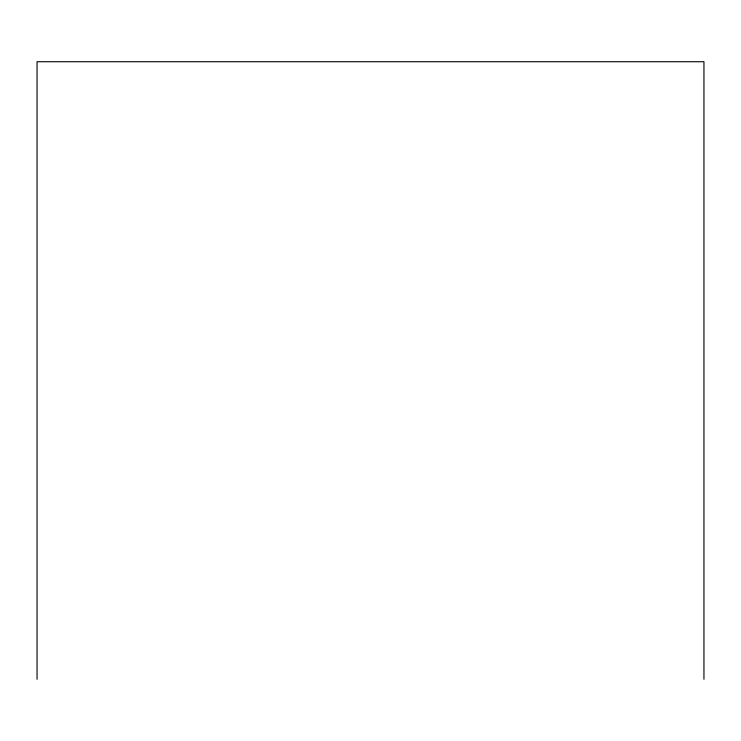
<?xml version="1.0" encoding="UTF-8"?>
<svg xmlns="http://www.w3.org/2000/svg" width="741" height="741" viewBox="0 0 741 741"><rect width="100%" height="100%" fill="white"/><g stroke="black" fill="none" stroke-linecap="round" stroke-linejoin="round"><path stroke-width="1.11" d="M703.95 679.275L703.95 61.725L37.05 61.725L37.05 679.275"/></g></svg>
